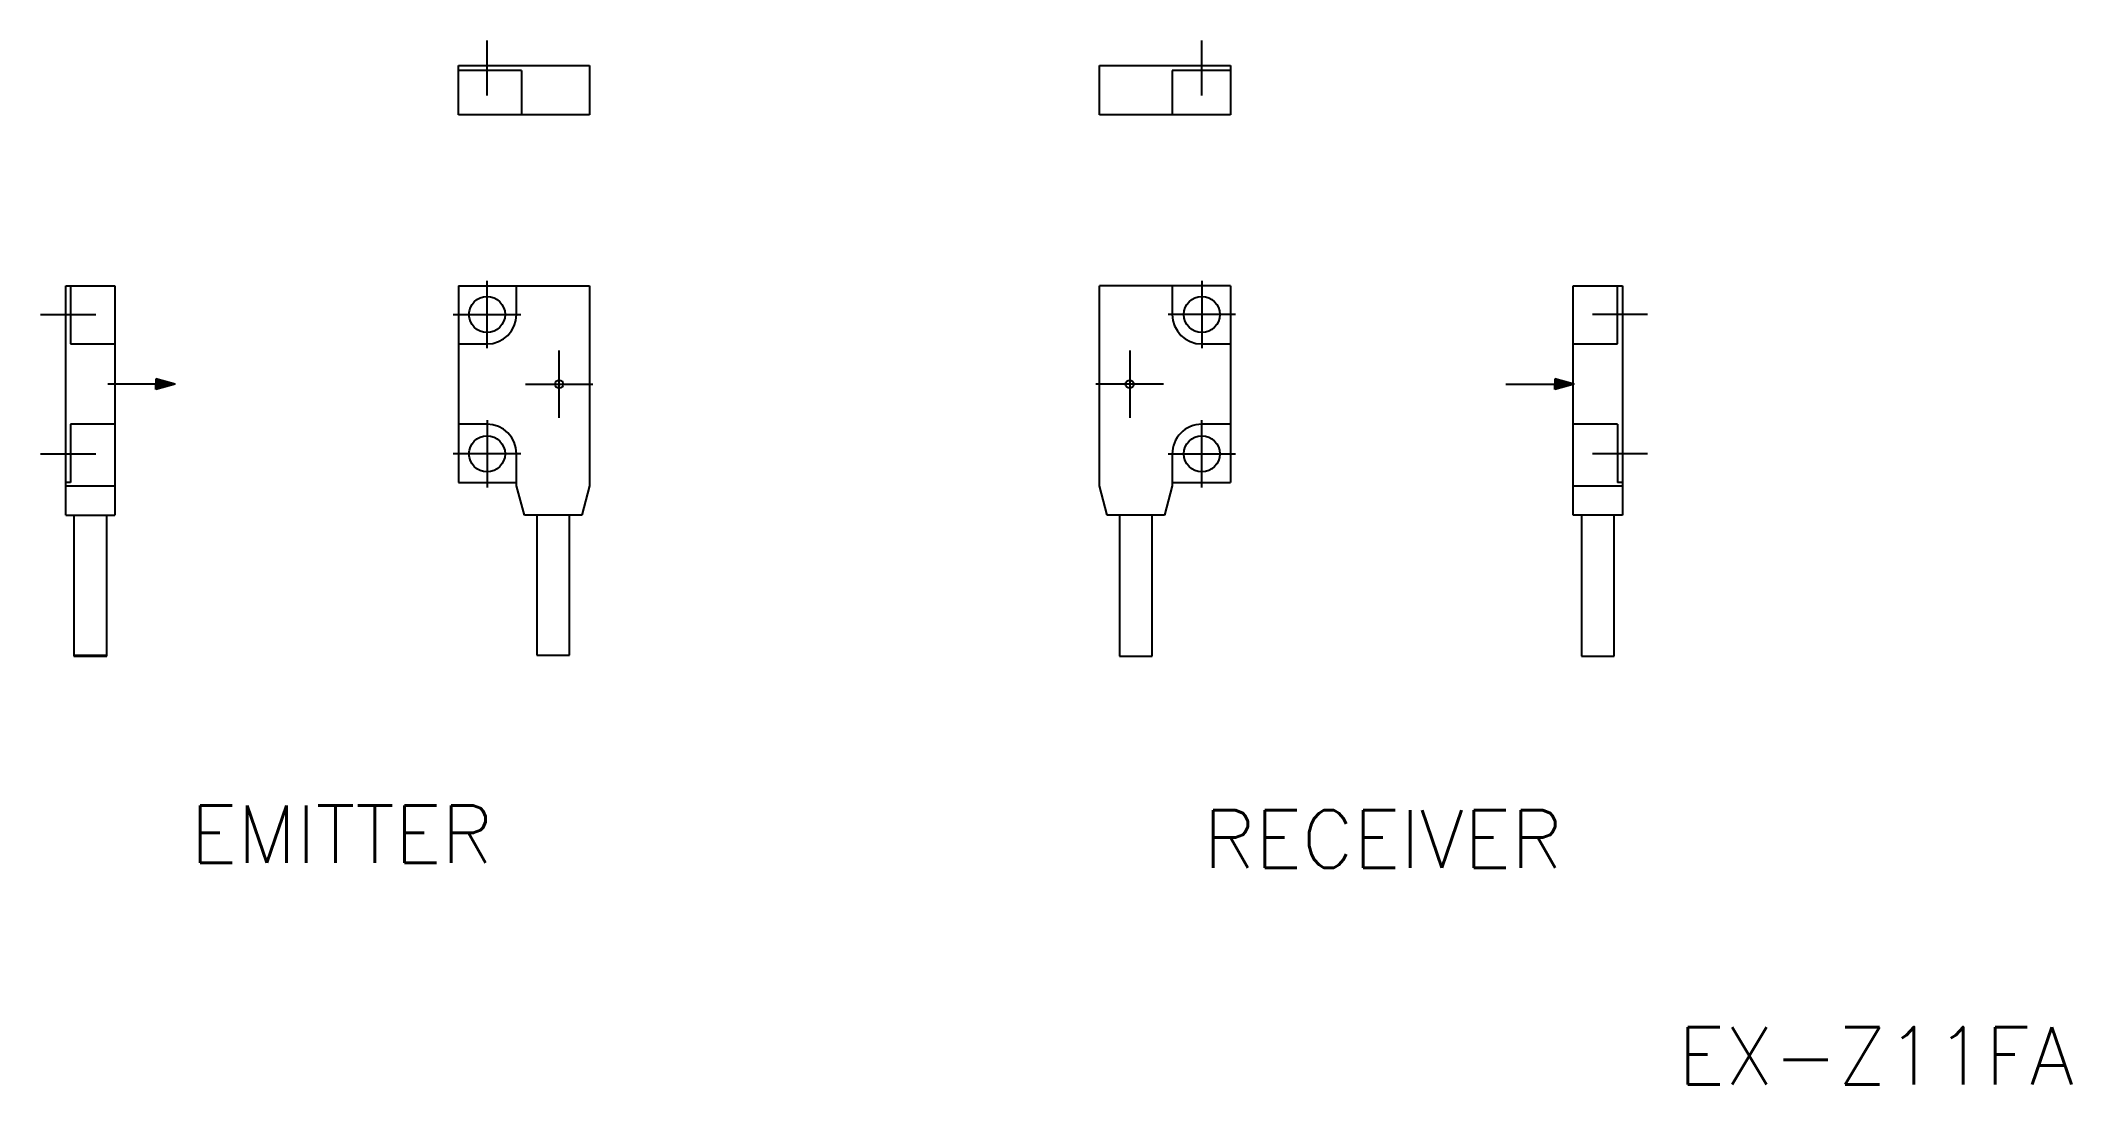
# Model space of a CAD drawing. Extents: x 153 to 277, y 140 to 204.
import ezdxf

# ---------------------------------------------------------------- set-up
doc = ezdxf.new("R2010")
doc.units = 0
doc.linetypes.add('CENTER', pattern=[10.16, 6.35, -1.27, 1.27, -1.27])
doc.layers.get('0').update_dxf_attribs({"linetype": 'CONTINUOUS'})
doc.styles.get("Standard").update_dxf_attribs({"font": 'txt', "bigfont": 'bigfont'})

# ---------------------------------------------------------------- blocks, each defined once
blk = doc.blocks.new('*U3')
at = {"color": 4, "linetype": 'CONTINUOUS'}
for p, q in [((160.04, 182.94), (160.04, 182.62)), ((161.22, 182.62), (160.04, 182.94)), ((161.22, 182.62), (160.04, 182.3)), ((160.04, 182.3), (160.04, 182.62))]:
    blk.add_line(p, q, dxfattribs=at)
blk.add_solid([(160.04, 182.94), (160.04, 182.62), (161.22, 182.62)], dxfattribs=at)
at = {"color": 4, "linetype": 'CONTINUOUS', "extrusion": (0, 0, -1)}
blk.add_solid([(-160.04, 182.62), (-161.22, 182.62), (-160.04, 182.3)], dxfattribs=at)
blk = doc.blocks.new('*U4')
at = {"color": 4, "linetype": 'CONTINUOUS'}
for p, q in [((245.38, 182.94), (245.38, 182.62)), ((246.56, 182.62), (245.38, 182.94)), ((246.56, 182.62), (245.38, 182.3)), ((245.38, 182.3), (245.38, 182.62))]:
    blk.add_line(p, q, dxfattribs=at)
blk.add_solid([(245.38, 182.94), (245.38, 182.62), (246.56, 182.62)], dxfattribs=at)
at = {"color": 4, "linetype": 'CONTINUOUS', "extrusion": (0, 0, -1)}
blk.add_solid([(-245.38, 182.62), (-246.56, 182.62), (-245.38, 182.3)], dxfattribs=at)
blk = doc.blocks.new('*U5')
at = {"color": 2}
blk.add_text('EMITTER', height=3.5, dxfattribs=at).set_placement((162.15, 153.4))
blk = doc.blocks.new('*U6')
at = {"color": 2}
blk.add_text('RECEIVER', height=3.5, dxfattribs=at).set_placement((223.94, 153.11))
blk = doc.blocks.new('*U7')
at = {"color": 2}
blk.add_text('EX-Z11FA', height=3.5, dxfattribs=at).set_placement((252.88, 139.88))

msp = doc.modelspace()

# ---------------------------------------------------------------- linework, layer by layer
at = {"color": 4, "linetype": 'CENTER'}
for p, q in [((180.24, 200.23), (180.24, 203.58)), ((223.84, 200.23), (223.84, 203.58)), ((180.24, 184.81), (180.24, 188.92)), ((223.84, 188.92), (223.84, 184.81)), ((153.01, 186.87), (156.37, 186.87)), ((178.18, 186.87), (182.3, 186.87)), ((225.9, 186.87), (221.78, 186.87)), ((251.03, 186.87), (247.67, 186.87)), ((184.64, 180.56), (184.64, 184.67)), ((219.44, 184.67), (219.44, 180.56)), ((161.22, 182.62), (157.11, 182.62)), ((182.58, 182.62), (186.7, 182.62)), ((221.5, 182.62), (217.38, 182.62)), ((242.39, 182.62), (246.5, 182.62)), ((180.24, 180.42), (180.24, 176.31)), ((223.84, 176.31), (223.84, 180.42)), ((153.01, 178.37), (156.37, 178.37)), ((182.3, 178.37), (178.18, 178.37)), ((221.78, 178.37), (225.9, 178.37)), ((251.03, 178.37), (247.67, 178.37))]:
    msp.add_line(p, q, dxfattribs=at)
at = {"color": 7, "linetype": 'CONTINUOUS'}
for p, q in [((178.49, 199.06), (178.49, 202.06)), ((178.49, 202.06), (186.49, 202.06)), ((186.49, 202.06), (186.49, 199.06)), ((217.59, 199.06), (217.59, 202.06)), ((217.59, 202.06), (225.59, 202.06)), ((225.59, 202.06), (225.59, 199.06)), ((182.34, 201.76), (178.49, 201.76)), ((182.34, 201.76), (182.34, 199.06)), ((222.04, 201.76), (222.04, 199.06)), ((223.84, 201.76), (222.04, 201.76)), ((224.59, 201.76), (223.84, 201.76)), ((225.59, 201.76), (224.59, 201.76)), ((186.49, 199.06), (178.49, 199.06)), ((225.59, 199.06), (217.59, 199.06)), ((154.54, 188.62), (157.54, 188.62)), ((154.54, 174.62), (154.54, 188.62)), ((154.84, 188.62), (154.84, 185.07)), ((157.54, 188.62), (157.54, 174.62)), ((178.49, 188.62), (186.49, 188.62)), ((178.49, 188.62), (178.49, 176.62)), ((182.04, 186.87), (182.04, 188.62)), ((186.49, 188.62), (186.49, 176.42)), ((217.59, 176.42), (217.59, 188.62)), ((225.59, 188.62), (217.59, 188.62)), ((222.04, 188.62), (222.04, 186.87)), ((225.59, 188.62), (225.59, 176.62)), ((246.5, 174.62), (246.5, 188.62)), ((246.5, 188.62), (249.2, 188.62)), ((249.2, 188.62), (249.5, 188.62)), ((249.2, 185.07), (249.2, 188.62)), ((249.5, 188.62), (249.5, 174.62)), ((154.84, 185.07), (157.54, 185.07)), ((178.49, 185.07), (180.24, 185.07)), ((223.84, 185.07), (225.59, 185.07)), ((246.5, 185.07), (249.2, 185.07)), ((156.39, 180.17), (154.84, 180.17)), ((154.84, 180.17), (154.84, 176.62)), ((157.54, 180.17), (156.39, 180.17)), ((180.24, 180.17), (178.49, 180.17)), ((225.59, 180.17), (223.84, 180.17)), ((247.65, 180.17), (246.5, 180.17)), ((249.2, 180.17), (247.65, 180.17)), ((249.2, 180.17), (249.2, 176.62)), ((182.04, 176.42), (182.04, 178.37)), ((222.04, 178.34), (222.04, 176.42)), ((154.84, 176.62), (154.54, 176.62)), ((154.54, 176.42), (155.14, 176.42)), ((154.54, 176.42), (155.14, 176.42)), ((155.14, 176.42), (157.54, 176.42)), ((178.49, 176.62), (182.04, 176.62)), ((182.52, 174.62), (182.04, 176.42)), ((186.49, 176.42), (186.02, 174.62)), ((218.07, 174.62), (217.59, 176.42)), ((222.04, 176.42), (221.57, 174.62)), ((222.04, 176.62), (223.84, 176.62)), ((223.84, 176.62), (225.59, 176.62)), ((246.5, 176.42), (249.5, 176.42)), ((249.5, 176.62), (249.2, 176.62)), ((154.54, 174.62), (157.54, 174.62)), ((155.04, 174.62), (155.04, 166.08)), ((157.04, 166.08), (157.04, 174.62)), ((186.02, 174.62), (182.52, 174.62)), ((183.27, 174.62), (183.27, 166.08)), ((185.27, 166.08), (185.27, 174.62)), ((221.57, 174.62), (218.07, 174.62)), ((218.82, 174.62), (218.82, 166.02)), ((220.82, 166.02), (220.82, 174.62)), ((249.5, 174.62), (246.5, 174.62)), ((247, 174.62), (247, 166.02)), ((249, 166.02), (249, 174.62)), ((155.04, 166.08), (155.04, 166.02)), ((155.04, 166.08), (157.04, 166.08)), ((155.04, 166.02), (157.04, 166.02)), ((157.04, 166.02), (157.04, 166.08)), ((183.27, 166.08), (184.27, 166.08)), ((184.27, 166.08), (185.27, 166.08)), ((218.82, 166.02), (219.82, 166.02)), ((219.82, 166.02), (220.82, 166.02)), ((247, 166.02), (249, 166.02))]:
    msp.add_line(p, q, dxfattribs=at)
for centre, radius in [((180.24, 186.87), 1.1), ((223.84, 186.87), 1.1), ((184.64, 182.62), 0.25), ((219.44, 182.62), 0.25), ((180.24, 178.37), 1.1), ((223.84, 178.37), 1.1)]:
    msp.add_circle(centre, radius, dxfattribs=at)
for centre, start, end in [((180.24, 186.87), 270, 0), ((223.84, 186.87), 180, 270), ((180.24, 178.37), 0, 90), ((223.84, 178.37), 90, 180.7958)]:
    msp.add_arc(centre, 1.8, start, end, dxfattribs=at)

# ---------------------------------------------------------------- block references
at = {"color": 4, "linetype": 'CONTINUOUS'}
for name in ['*U3', '*U4']:
    msp.add_blockref(name, (0, 0), dxfattribs=at)
for name in ['*U5', '*U6', '*U7']:
    msp.add_blockref(name, (0, 0))

doc.saveas('drawing.dxf')
